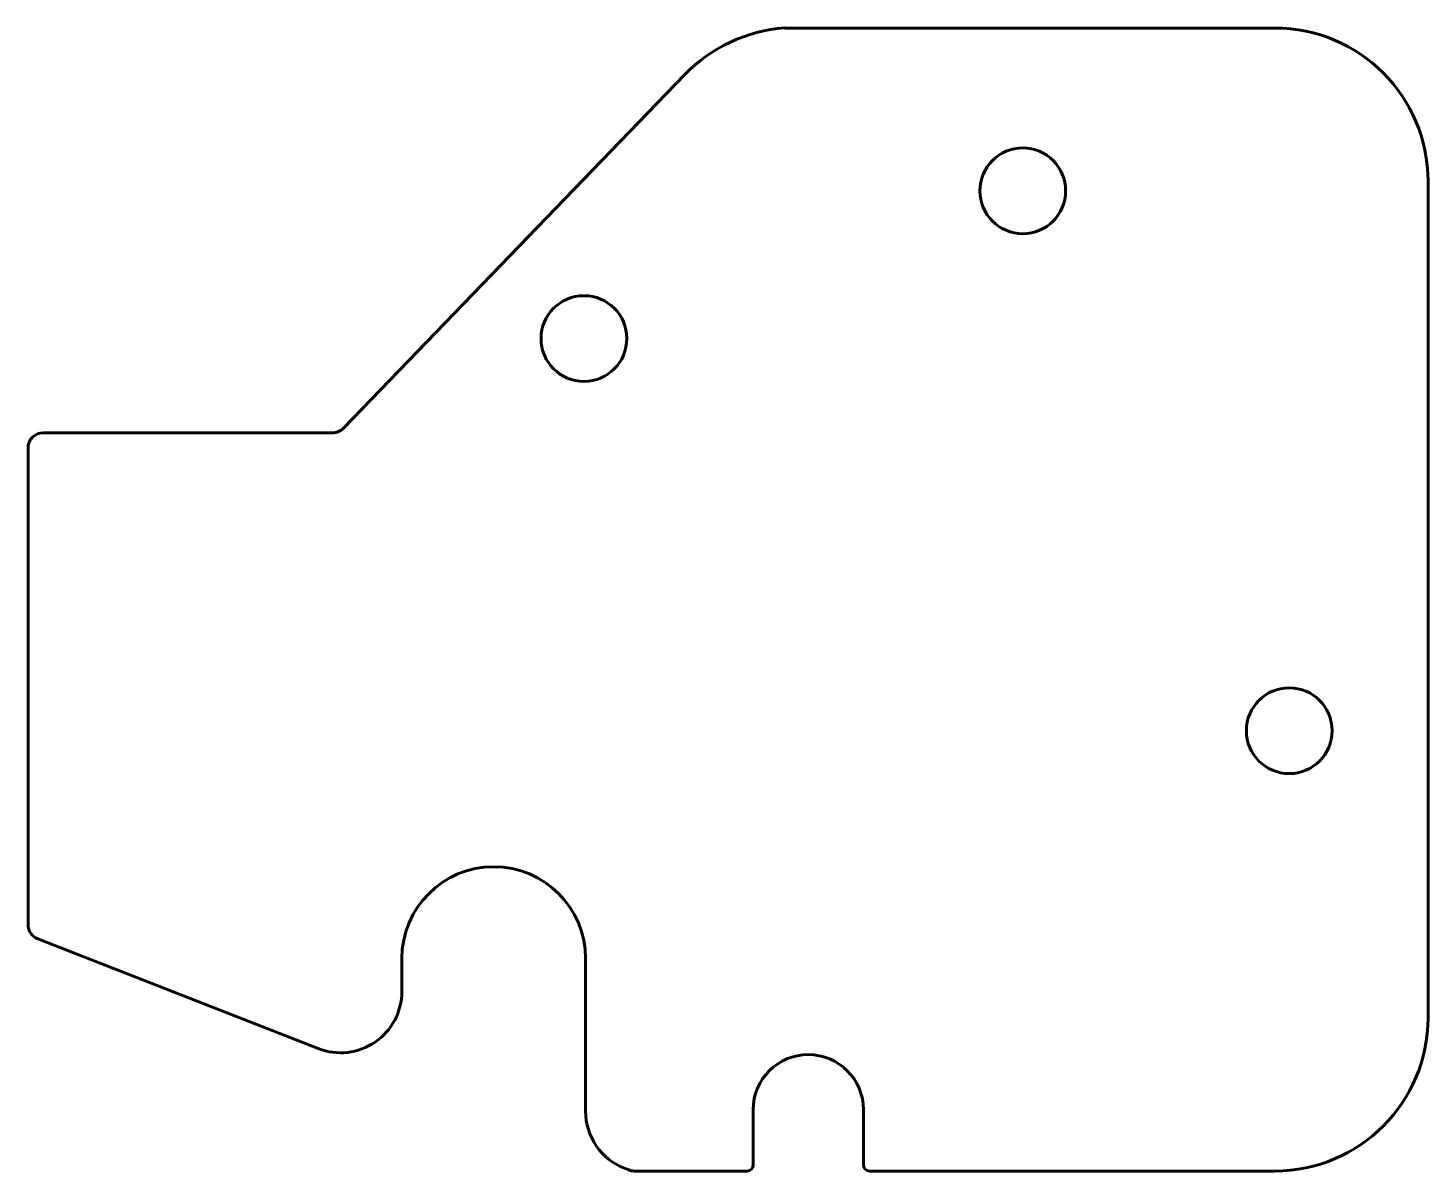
# Model space of a CAD drawing. Header units: millimetres. Extents: x 0 to 228, y -118 to 69.
import ezdxf

# ---------------------------------------------------------------- set-up
doc = ezdxf.new("R2010")
doc.units = ezdxf.units.MM
doc.linetypes.add('K5LT_BASIC', pattern=[0])
doc.layers.add('Системный слой', color=7, linetype='Continuous')

msp = doc.modelspace()

# ---------------------------------------------------------------- linework, layer by layer
at = {"layer": 'Системный слой', "color": 150, "linetype": 'K5LT_BASIC', "lineweight": 60, "true_color": 0x0080ff}
for p, q in [((203.5, 68.57), (123.5, 68.57)), ((107.21, 60.97), (51.51, 3.26)), ((228.5, -93), (228.5, 43.57)), ((49.71, 2.5), (2.5, 2.5)), ((0, 0), (0, -77.79)), ((1.59, -80.12), (47.37, -98.01)), ((61.01, -88.7), (61.01, -83.34)), ((91.01, -83.34), (91.01, -108.24)), ((118.36, -117), (118.36, -108)), ((136.36, -108), (136.36, -117)), ((97.37, -117.56), (98.06, -117.83)), ((98.97, -118), (117.36, -118)), ((137.36, -118), (203.5, -118))]:
    msp.add_line(p, q, dxfattribs=at)
for centre in [(162.36, 42), (90.74, 17.88), (205.86, -46.13)]:
    msp.add_circle(centre, 7, dxfattribs=at)
for centre, radius, start, end in [((125.28, 43.53), 25.11, 94.0615, 136.0119), ((203.5, 43.57), 25, 0, 90), ((2.5, 0), 2.5, 90, 180), ((49.71, 5), 2.5, 270, 316.0119), ((76.01, -83.34), 15, 0, 180), ((2.5, -77.79), 2.5, 180, 248.6513), ((51.01, -88.7), 10, 248.6513, 0), ((203.5, -93), 25, 270, 0), ((127.36, -108), 9, 0, 180), ((101.01, -108.24), 10, 180, 248.6513), ((98.97, -115.5), 2.5, 248.6513, 270), ((117.36, -117), 1, 270, 0), ((137.36, -117), 1, 180, 270)]:
    msp.add_arc(centre, radius, start, end, dxfattribs=at)

doc.saveas('drawing.dxf')
